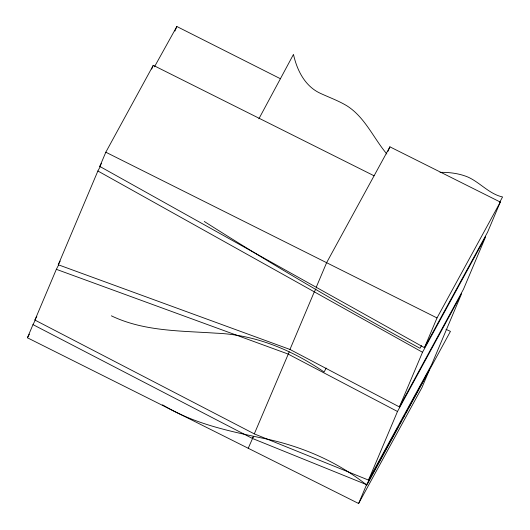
<?xml version="1.0" encoding="UTF-8"?>
<svg xmlns="http://www.w3.org/2000/svg" width="530" height="530" viewBox="0 0 530 530"><rect width="100%" height="100%" fill="white"/><g stroke="black" fill="none" stroke-linecap="round" stroke-linejoin="round"><path stroke-width="0.79" d="M408.233 408.498L429.644 369.337L421.913 387.642L358.625 503.5L27.427 337.782L32.986 324.618L35.656 319.51M368.516 480.094L397.493 411.492L461.55 293.812L431.572 364.779L368.516 480.094L254.301 433.884L34.914 320.06L56.346 269.32L58.631 264.914M399.415 406.934L422.509 352.258L485.619 236.824L463.472 289.254L399.415 406.934L289.963 349.455L58.273 264.761L97.878 170.991L100.62 165.923M316.284 287.147L326.613 262.695L389.901 146.83L500.3 202.069L487.547 232.266L424.437 347.7L99.806 166.433L105.814 152.209L153.276 65.316L374.081 175.794M151.673 69.112L153.276 65.316M174.92 31.065L176.848 26.5L280.483 78.765M248.225 448.261L253.539 436.263L252.373 438.442L32.986 324.618M254.301 433.884L289.221 351.847M289.963 349.455L314.356 291.699L315.986 288.83M388 151.335L389.901 146.83M358.625 503.5L366.588 484.645L397.917 427.352M424.437 347.7L437.011 317.934L500.3 202.069M58.273 264.761L60.175 261.091M34.914 320.06L36.815 316.41M258.892 118.799L293.474 54.404C296.966 70.139 304.876 86.132 320.166 93.234C329.176 97.427 338.597 100.753 347.117 105.947C365.157 117.528 373.471 138.105 386.84 153.985M99.806 166.433L101.376 163.538M499.611 202.427L502.572 196.981C489.13 193.953 480.18 182.559 467.904 177.053C459.086 173.409 449.539 172.223 440.052 172.356M27.427 337.782L29.402 334.158M421.456 345.653L420.005 348.296C346.726 308.38 274.679 266.239 204.262 221.46M399.898 423.728L401.091 421.555M403.072 417.925L404.264 415.752M406.245 412.128L407.438 409.948M326.248 368.072L324.088 372.007C292.162 349.979 255.162 334.649 216.041 333.185C180.796 330.773 143.955 331.502 111.366 315.827M154.462 66.82L176.848 26.5M56.346 269.32L288.035 354.014L397.493 411.492M252.373 438.442L366.588 484.645M445.962 329.276L450.44 331.389L366.839 485.149C336.331 460.762 299.569 445.445 261.416 437.926C227.357 430.824 192.609 423.198 162.551 404.834M105.814 152.209L437.011 317.934M97.878 170.991L422.509 352.258"/></g></svg>
